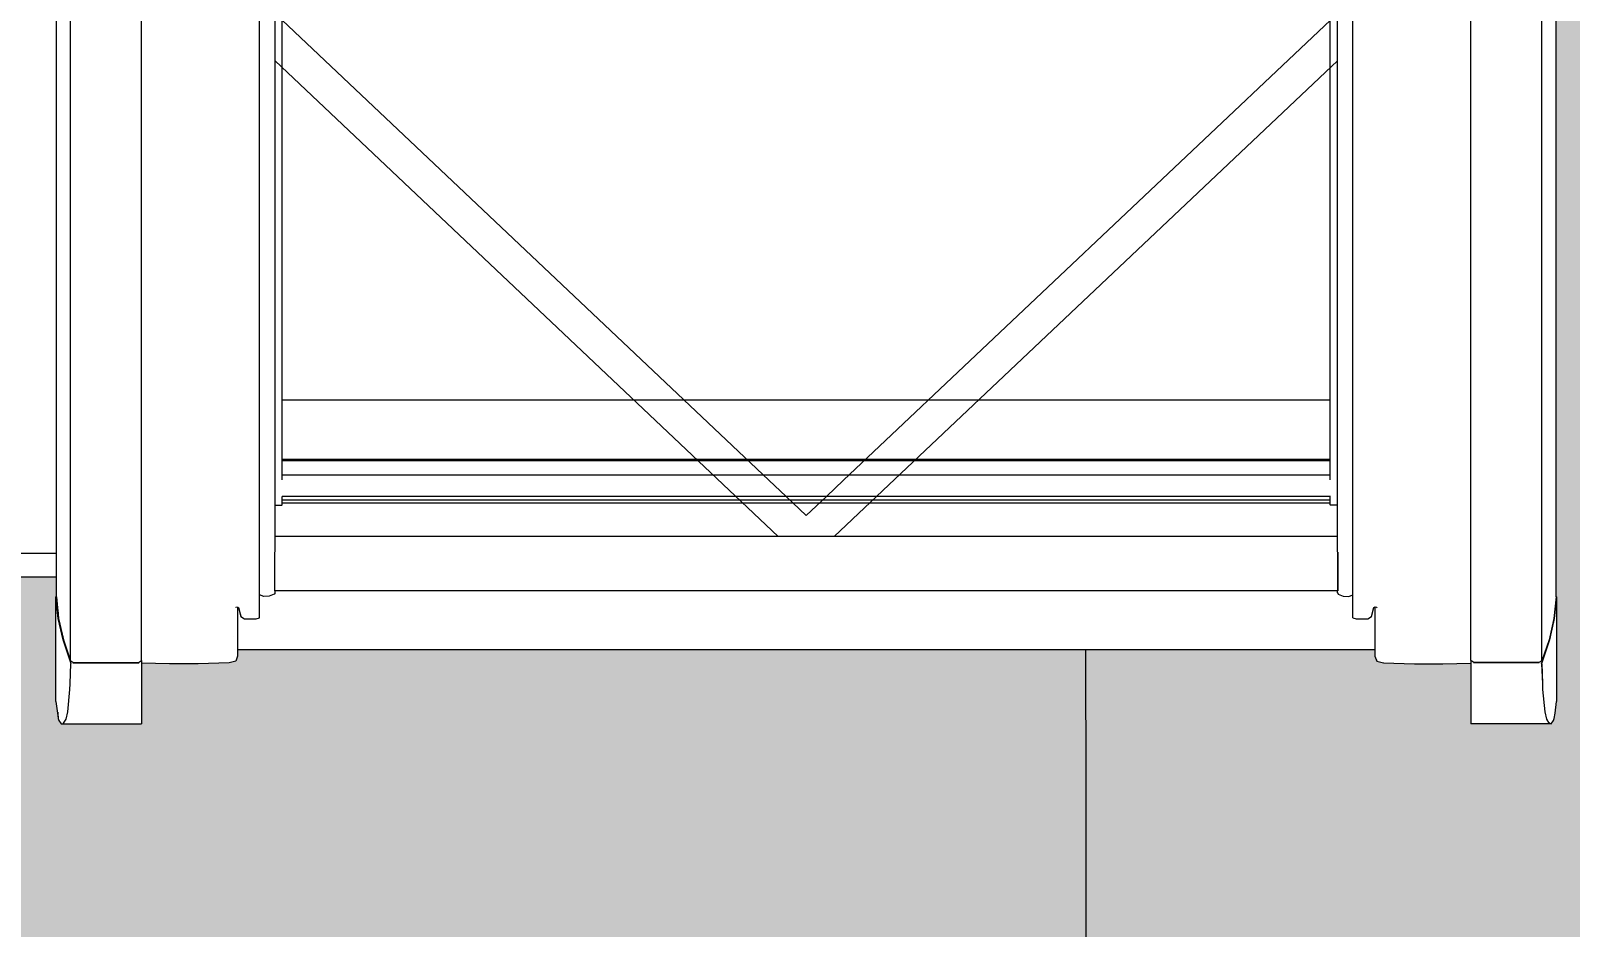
# Model space of a CAD drawing. Header units: metres. Extents: x -208 to 1512, y -277 to 123.
# Drawn here: x 1.927 to 2.8, y -13.001 to -12.493 of the extents above; entities that cross this region are included whole.
import ezdxf

# ---------------------------------------------------------------- set-up
doc = ezdxf.new("R2010")
doc.units = ezdxf.units.M
doc.header["$MEASUREMENT"] = 0
doc.linetypes.add('Wipeout_Contour', pattern=[1, 0, -1])
for name, color, linetype in [('325 Dachfenster', 7, 'Continuous'), ('330 Dachaufbau', 7, 'Continuous'), ('940 Einreichplan Bemaßung.x', 7, 'Continuous')]:
    doc.layers.add(name, color=color, linetype=linetype)
doc.styles.add('ERSTELLTER_STIL_4', font='')
doc.styles.get('ERSTELLTER_STIL_4').set_extended_font_data('Eurostile')
doc.dimstyles.new('ERSTELLTER_STIL__3', dxfattribs={"dimtxt": 0.4, "dimasz": 0.304, "dimexe": 0.18, "dimexo": 0.0625, "dimgap": 0, "dimtad": 1, "dimzin": 0, "dimdsep": 46, "dimtxsty": 'ERSTELLTER_STIL_4', "dimblk": 'ARROWHEAD_6', "dimblk1": 'ARROWHEAD_6', "dimblk2": 'ARROWHEAD_6', "dimcen": 0.09, "dimse1": 1, "dimse2": 1, "dimclrd": 256, "dimclre": 256, "dimclrt": 256, "dimazin": 0, "dimtfac": 1, "dimtdec": 4, "dimtmove": 0, "dimatfit": 3, "dimfxl": 1, "dimtolj": 1, "dimtzin": 0, "dimarcsym": 0})

# ---------------------------------------------------------------- blocks, each defined once
blk = doc.blocks.new('*D541')
at = {"layer": '940 Einreichplan Bemaßung.x', "color": 1, "linetype": 'Continuous', "lineweight": 13, "true_color": 0xfb0106}
for p, q in [((2.51628, 0.24174), (2.51645, 0.00174)), ((2.67656, -0.15815), (2.35634, 0.16163)), ((2.21645, 0.00153), (2.81645, 0.00195)), ((2.51645, 0.00174), (2.53995, -34.02522)), ((2.37984, -33.86533), (2.70006, -34.18511)), ((2.23995, -34.02543), (2.83995, -34.02502)), ((2.53995, -34.02522), (2.54012, -34.26522))]:
    blk.add_line(p, q, dxfattribs=at)
at = {"layer": '940 Einreichplan Bemaßung.x', "color": 1, "lineweight": 13, "true_color": 0xfb0106, "insert": (2.54676, -16.09357), "char_height": 0.4, "attachment_point": 7, "rotation": 270.03958, "style": 'ERSTELLTER_STIL_4'}
blk.add_mtext('\\A1;{\\pql;\\fEurostile|b0|i0|c0|p0;\\W1.000000;34,02\\fEurostile|b0|i0|c0|p0;\\W1.000000;\\A1{\\H.66x;\\S5^  ;}}', dxfattribs=at)
blk = doc.blocks.new('ARROWHEAD_6')
at = {"color": 0, "linetype": 'Continuous', "lineweight": 0}
for p, q in [((-0.5, -0.5), (0.5, 0.5)), ((0, 0), (-1, 0))]:
    blk.add_line(p, q, dxfattribs=at)
blk = doc.blocks.new('Dachfläche_27_4', base_point=(6.26, -10.4))
at = {"layer": '330 Dachaufbau', "linetype": 'Continuous', "lineweight": 0, "true_color": 0x000000}
h = blk.add_hatch(color=18, dxfattribs=at)
h.paths.add_polyline_path([(6.26, -13.58499), (3.315, -13.58499), (3.315, -11.155), (6.26, -11.155), (6.26, -10.4), (0.03813, -10.4), (0.05526, -15.07), (1.01714, -15.07), (1.01714, -14.22801), (2.76714, -14.22801), (2.76714, -15.07), (3.44551, -15.07), (3.44551, -14.22801), (5.19551, -14.22801), (5.19551, -15.07), (6.26, -15.07)])
h.paths.add_polyline_path([(1.06307, -12.8025), (1.06307, -11.20127), (2.76307, -11.20127), (2.76307, -12.8025)], flags=0)
at = {"color": 254, "linetype": 'Wipeout_Contour', "lineweight": 0, "ltscale": 51.673676}
blk.add_wipeout([(2.76307, -12.72472), (1.06307, -12.72472), (1.06307, -12.7424), (2.76307, -12.7424)], dxfattribs=at).dxf.layer = '330 Dachaufbau'
at = {"color": 254, "linetype": 'Wipeout_Contour', "lineweight": 0, "ltscale": 51.896748}
blk.add_wipeout([(2.76307, -12.77776), (1.06307, -12.77776), (1.06307, -12.8025), (2.76307, -12.8025)], dxfattribs=at).dxf.layer = '330 Dachaufbau'
at = {"layer": '330 Dachaufbau', "color": 7, "linetype": 'Continuous', "lineweight": 18, "flags": 128}
for points in [[(2.76307, -12.72472), (1.06307, -12.72472)], [(1.06307, -12.8025), (2.76307, -12.8025)]]:
    blk.add_lwpolyline(points, dxfattribs=at)
at = {"color": 254, "linetype": 'Wipeout_Contour', "lineweight": 0, "ltscale": 51.778404}
blk.add_wipeout([(2.76307, -12.7424), (1.06307, -12.7424), (1.06307, -12.77776), (2.76307, -12.77776)], dxfattribs=at).dxf.layer = '330 Dachaufbau'
at = {"layer": '330 Dachaufbau', "color": 7, "linetype": 'Continuous', "lineweight": 18, "flags": 128}
blk.add_lwpolyline([(2.76307, -12.8025), (2.76307, -11.20127)], dxfattribs=at)
blk = doc.blocks.new('VELUX SlopeRoofBundle[23]_4')
at = {"color": 254, "linetype": 'Wipeout_Contour', "lineweight": 0, "ltscale": 122.969698}
blk.add_wipeout([(1.91235, -12.24358), (1.91235, -12.77844), (1.92685, -12.77844), (1.92685, -12.16135), (1.91448, -12.16135), (1.91445, -12.20866), (1.91445, -12.22463), (1.91315, -12.23853), (1.91255, -12.24168), (1.91255, -12.2417)], dxfattribs=at).dxf.layer = '325 Dachfenster'
at = {"color": 254, "linetype": 'Wipeout_Contour', "lineweight": 0, "ltscale": 51.320159}
blk.add_wipeout([(2.04115, -12.82501), (2.04315, -12.81985), (2.04315, -12.48613), (2.04115, -12.49129)], dxfattribs=at).dxf.layer = '325 Dachfenster'
at = {"color": 254, "linetype": 'Wipeout_Contour', "lineweight": 0, "ltscale": 51.795827}
blk.add_wipeout([(2.68765, -12.49136), (2.68765, -12.82504), (2.68895, -12.81988), (2.68895, -12.4862)], dxfattribs=at).dxf.layer = '325 Dachfenster'
at = {"color": 254, "linetype": 'Wipeout_Contour', "lineweight": 0, "ltscale": 51.308011}
blk.add_wipeout([(1.98965, -12.4924), (1.98965, -12.82612), (2.00555, -12.82663), (2.00555, -12.49291)], dxfattribs=at).dxf.layer = '325 Dachfenster'
at = {"color": 254, "linetype": 'Wipeout_Contour', "lineweight": 0, "ltscale": 51.343407}
blk.add_wipeout([(2.05475, -12.82632), (2.05665, -12.82582), (2.05665, -12.49214), (2.05475, -12.49263)], dxfattribs=at).dxf.layer = '325 Dachfenster'
at = {"color": 254, "linetype": 'Wipeout_Contour', "lineweight": 0, "ltscale": 51.801688}
blk.add_wipeout([(2.67705, -12.82582), (2.67895, -12.82632), (2.67895, -12.49263), (2.67705, -12.49214)], dxfattribs=at).dxf.layer = '325 Dachfenster'
at = {"color": 254, "linetype": 'Wipeout_Contour', "lineweight": 0, "ltscale": 52.048306}
blk.add_wipeout([(2.06545, -12.77972), (2.66825, -12.77972), (2.66825, -12.77965), (2.06545, -12.77965)], dxfattribs=at).dxf.layer = '325 Dachfenster'
at = {"color": 254, "linetype": 'Wipeout_Contour', "lineweight": 0, "ltscale": 65.519423}
blk.add_wipeout([(1.94115, -12.81389), (1.94115, -12.8733), (1.94192, -12.87979), (1.94245, -12.88296), (1.94245, -12.82613)], dxfattribs=at).dxf.layer = '325 Dachfenster'
at = {"color": 254, "linetype": 'Wipeout_Contour', "lineweight": 0, "ltscale": 39.591831}
blk.add_wipeout([(2.04415, -12.84756), (2.04315, -12.85023), (2.04315, -12.85032)], dxfattribs=at).dxf.layer = '325 Dachfenster'
at = {"color": 254, "linetype": 'Wipeout_Contour', "lineweight": 0, "ltscale": 65.522356}
blk.add_wipeout([(2.74405, -12.88558), (2.74405, -12.88593), (2.78955, -12.88593), (2.78855, -12.88563), (2.78826, -12.88558)], dxfattribs=at).dxf.layer = '325 Dachfenster'
at = {"color": 254, "linetype": 'Wipeout_Contour', "lineweight": 0, "ltscale": 51.798817}
blk.add_wipeout([(2.69055, -12.81985), (2.69255, -12.82501), (2.69255, -12.49129), (2.69055, -12.48613)], dxfattribs=at).dxf.layer = '325 Dachfenster'
at = {"color": 254, "linetype": 'Wipeout_Contour', "lineweight": 0, "ltscale": 51.331392}
blk.add_wipeout([(2.03935, -12.82607), (2.04115, -12.82501), (2.04115, -12.49129), (2.03935, -12.49235)], dxfattribs=at).dxf.layer = '325 Dachfenster'
at = {"color": 254, "linetype": 'Wipeout_Contour', "lineweight": 0, "ltscale": 51.806239}
blk.add_wipeout([(2.67895, -12.49263), (2.67895, -12.82632), (2.68555, -12.82632), (2.68555, -12.49263)], dxfattribs=at).dxf.layer = '325 Dachfenster'
at = {"color": 254, "linetype": 'Wipeout_Contour', "lineweight": 0, "ltscale": 65.07455}
blk.add_wipeout([(1.92685, -12.77844), (1.92685, -12.78939), (1.94135, -12.78939), (1.94135, -12.78886), (1.94135, -12.77844)], dxfattribs=at).dxf.layer = '325 Dachfenster'
at = {"color": 254, "linetype": 'Wipeout_Contour', "lineweight": 0, "ltscale": 52.059213}
blk.add_wipeout([(2.06545, -12.77972), (2.06545, -12.78516), (2.66825, -12.78516), (2.66825, -12.77972)], dxfattribs=at).dxf.layer = '325 Dachfenster'
at = {"color": 254, "linetype": 'Wipeout_Contour', "lineweight": 0, "ltscale": 79.262497}
blk.add_wipeout([(1.94515, -12.8383), (1.94245, -12.82613), (1.94245, -12.88296), (1.94285, -12.88408), (1.94416, -12.88593), (1.94515, -12.88563)], dxfattribs=at).dxf.layer = '325 Dachfenster'
at = {"color": 254, "linetype": 'Wipeout_Contour', "lineweight": 0, "ltscale": 52.756195}
blk.add_wipeout([(2.74405, -12.88323), (2.74405, -12.88558), (2.78826, -12.88558), (2.78685, -12.88323)], dxfattribs=at).dxf.layer = '325 Dachfenster'
at = {"color": 254, "linetype": 'Wipeout_Contour', "lineweight": 0, "ltscale": 122.208996}
blk.add_wipeout([(1.92685, -12.77844), (1.94135, -12.77844), (1.94135, -12.24358), (1.94115, -12.2417), (1.94115, -12.24168), (1.94055, -12.23853), (1.93925, -12.22463), (1.93925, -12.20866), (1.93923, -12.16135), (1.92685, -12.16135)], dxfattribs=at).dxf.layer = '325 Dachfenster'
at = {"color": 254, "linetype": 'Wipeout_Contour', "lineweight": 0, "ltscale": 51.328653}
blk.add_wipeout([(2.02175, -12.82663), (2.03935, -12.82607), (2.03935, -12.49235), (2.02175, -12.49291)], dxfattribs=at).dxf.layer = '325 Dachfenster'
at = {"color": 254, "linetype": 'Wipeout_Contour', "lineweight": 0, "ltscale": 51.807221}
blk.add_wipeout([(2.68555, -12.82632), (2.68765, -12.82504), (2.68765, -12.49136), (2.68555, -12.49263)], dxfattribs=at).dxf.layer = '325 Dachfenster'
at = {"color": 254, "linetype": 'Wipeout_Contour', "lineweight": 0, "ltscale": 105.326598}
blk.add_wipeout([(1.94515, -12.8383), (1.94515, -12.88563), (1.94545, -12.88558), (1.94686, -12.88323), (1.94782, -12.87902), (1.94903, -12.8665), (1.94915, -12.8633), (1.94915, -12.85025)], dxfattribs=at).dxf.layer = '325 Dachfenster'
at = {"color": 254, "linetype": 'Wipeout_Contour', "lineweight": 0, "ltscale": 52.741189}
blk.add_wipeout([(2.74405, -12.87902), (2.74405, -12.88323), (2.78685, -12.88323), (2.78589, -12.87902)], dxfattribs=at).dxf.layer = '325 Dachfenster'
at = {"color": 254, "linetype": 'Wipeout_Contour', "lineweight": 0, "ltscale": 78.385337}
blk.add_wipeout([(2.04395, -12.48591), (2.04315, -12.48613), (2.04315, -12.81985), (2.04325, -12.81982), (2.04325, -12.81978), (2.04395, -12.8196)], dxfattribs=at).dxf.layer = '325 Dachfenster'
at = {"color": 254, "linetype": 'Wipeout_Contour', "lineweight": 0, "ltscale": 51.786328}
blk.add_wipeout([(2.68895, -12.4862), (2.68895, -12.81988), (2.68975, -12.8196), (2.68975, -12.48591)], dxfattribs=at).dxf.layer = '325 Dachfenster'
at = {"color": 254, "linetype": 'Wipeout_Contour', "lineweight": 0, "ltscale": 51.319086}
blk.add_wipeout([(2.00555, -12.49291), (2.00555, -12.82663), (2.02175, -12.82663), (2.02175, -12.49291)], dxfattribs=at).dxf.layer = '325 Dachfenster'
at = {"color": 254, "linetype": 'Wipeout_Contour', "lineweight": 0, "ltscale": 52.70931}
blk.add_wipeout([(2.74405, -12.87902), (2.78589, -12.87902), (2.78468, -12.8665), (2.74405, -12.8665)], dxfattribs=at).dxf.layer = '325 Dachfenster'
at = {"color": 254, "linetype": 'Wipeout_Contour', "lineweight": 0, "ltscale": 64.955508}
blk.add_wipeout([(1.94416, -12.88593), (1.98965, -12.88593), (1.98965, -12.88558), (1.94545, -12.88558), (1.94515, -12.88563)], dxfattribs=at).dxf.layer = '325 Dachfenster'
at = {"color": 254, "linetype": 'Wipeout_Contour', "lineweight": 0, "ltscale": 51.311236}
blk.add_wipeout([(2.04395, -12.48591), (2.04395, -12.8196), (2.04475, -12.81988), (2.04475, -12.4862)], dxfattribs=at).dxf.layer = '325 Dachfenster'
at = {"color": 254, "linetype": 'Wipeout_Contour', "lineweight": 0, "ltscale": 78.82566}
blk.add_wipeout([(2.68975, -12.8196), (2.69045, -12.81978), (2.69045, -12.81982), (2.69055, -12.81985), (2.69055, -12.48613), (2.68975, -12.48591)], dxfattribs=at).dxf.layer = '325 Dachfenster'
at = {"color": 254, "linetype": 'Wipeout_Contour', "lineweight": 0, "ltscale": 52.013226}
blk.add_wipeout([(1.98965, -12.82612), (1.98965, -12.85143), (2.00555, -12.85195), (2.00555, -12.82663)], dxfattribs=at).dxf.layer = '325 Dachfenster'
at = {"color": 254, "linetype": 'Wipeout_Contour', "lineweight": 0, "ltscale": 52.168092}
blk.add_wipeout([(1.94545, -12.88558), (1.98965, -12.88558), (1.98965, -12.88323), (1.94686, -12.88323)], dxfattribs=at).dxf.layer = '325 Dachfenster'
at = {"color": 254, "linetype": 'Wipeout_Contour', "lineweight": 0, "ltscale": 51.322811}
blk.add_wipeout([(2.04475, -12.4862), (2.04475, -12.81988), (2.04605, -12.82504), (2.04605, -12.49136)], dxfattribs=at).dxf.layer = '325 Dachfenster'
at = {"color": 254, "linetype": 'Wipeout_Contour', "lineweight": 0, "ltscale": 51.82393}
blk.add_wipeout([(2.69435, -12.82607), (2.71195, -12.82663), (2.71195, -12.49291), (2.69435, -12.49235)], dxfattribs=at).dxf.layer = '325 Dachfenster'
at = {"color": 254, "linetype": 'Wipeout_Contour', "lineweight": 0, "ltscale": 184.216658}
blk.add_wipeout([(1.94115, -12.81389), (1.94245, -12.82613), (1.94515, -12.8383), (1.94915, -12.85025), (1.94958, -12.85136), (1.98965, -12.85136), (1.98965, -12.84996), (1.98795, -12.85121), (1.95115, -12.85121), (1.94935, -12.85025), (1.94535, -12.8383), (1.94265, -12.82613), (1.94135, -12.81389), (1.94135, -12.81374)], dxfattribs=at).dxf.layer = '325 Dachfenster'
at = {"color": 254, "linetype": 'Wipeout_Contour', "lineweight": 0, "ltscale": 52.023958}
blk.add_wipeout([(2.00555, -12.85195), (2.02175, -12.85195), (2.02175, -12.82663), (2.00555, -12.82663)], dxfattribs=at).dxf.layer = '325 Dachfenster'
at = {"color": 254, "linetype": 'Wipeout_Contour', "lineweight": 0, "ltscale": 52.123397}
blk.add_wipeout([(1.94903, -12.8665), (1.94782, -12.87902), (1.98965, -12.87902), (1.98965, -12.8665)], dxfattribs=at).dxf.layer = '325 Dachfenster'
at = {"color": 254, "linetype": 'Wipeout_Contour', "lineweight": 0, "ltscale": 62.714071}
blk.add_wipeout([(1.94265, -12.25484), (1.94265, -12.82613), (1.94535, -12.8383), (1.94535, -12.26671), (1.94515, -12.26611)], dxfattribs=at).dxf.layer = '325 Dachfenster'
at = {"color": 254, "linetype": 'Wipeout_Contour', "lineweight": 0, "ltscale": 51.336482}
blk.add_wipeout([(2.04605, -12.82504), (2.04815, -12.82632), (2.04815, -12.49263), (2.04605, -12.49136)], dxfattribs=at).dxf.layer = '325 Dachfenster'
at = {"color": 254, "linetype": 'Wipeout_Contour', "lineweight": 0, "ltscale": 51.81241}
blk.add_wipeout([(2.69255, -12.49129), (2.69255, -12.82501), (2.69435, -12.82607), (2.69435, -12.49235)], dxfattribs=at).dxf.layer = '325 Dachfenster'
at = {"color": 254, "linetype": 'Wipeout_Contour', "lineweight": 0, "ltscale": 51.839171}
blk.add_wipeout([(2.71195, -12.49291), (2.71195, -12.82663), (2.72815, -12.82663), (2.72815, -12.49291)], dxfattribs=at).dxf.layer = '325 Dachfenster'
at = {"color": 254, "linetype": 'Wipeout_Contour', "lineweight": 0, "ltscale": 52.033066}
blk.add_wipeout([(2.03935, -12.82607), (2.02175, -12.82663), (2.02175, -12.85195), (2.03935, -12.85138)], dxfattribs=at).dxf.layer = '325 Dachfenster'
at = {"color": 254, "linetype": 'Wipeout_Contour', "lineweight": 0, "ltscale": 65.444044}
blk.add_wipeout([(1.94903, -12.8665), (1.98965, -12.8665), (1.98965, -12.85178), (1.94966, -12.85178), (1.94915, -12.8633)], dxfattribs=at).dxf.layer = '325 Dachfenster'
at = {"color": 254, "linetype": 'Wipeout_Contour', "lineweight": 0, "ltscale": 52.157301}
blk.add_wipeout([(1.94782, -12.87902), (1.94686, -12.88323), (1.98965, -12.88323), (1.98965, -12.87902)], dxfattribs=at).dxf.layer = '325 Dachfenster'
at = {"layer": '325 Dachfenster', "linetype": 'Continuous', "lineweight": 0, "flags": 128}
blk.add_lwpolyline([(1.94416, -12.88593), (1.98965, -12.88593)], dxfattribs=at)
at = {"color": 254, "linetype": 'Wipeout_Contour', "lineweight": 0, "ltscale": 51.341805}
blk.add_wipeout([(2.04815, -12.82632), (2.05475, -12.82632), (2.05475, -12.49263), (2.04815, -12.49263)], dxfattribs=at).dxf.layer = '325 Dachfenster'
at = {"color": 254, "linetype": 'Wipeout_Contour', "lineweight": 0, "ltscale": 51.851676}
blk.add_wipeout([(2.72815, -12.49291), (2.72815, -12.82663), (2.74405, -12.82612), (2.74405, -12.4924)], dxfattribs=at).dxf.layer = '325 Dachfenster'
at = {"color": 254, "linetype": 'Wipeout_Contour', "lineweight": 0, "ltscale": 39.573505}
blk.add_wipeout([(2.04315, -12.85032), (2.03935, -12.82607), (2.03935, -12.85138)], dxfattribs=at).dxf.layer = '325 Dachfenster'
at = {"color": 254, "linetype": 'Wipeout_Contour', "lineweight": 0, "ltscale": 39.736471}
blk.add_wipeout([(2.69435, -12.82607), (2.69055, -12.85032), (2.69435, -12.85138)], dxfattribs=at).dxf.layer = '325 Dachfenster'
at = {"color": 254, "linetype": 'Wipeout_Contour', "lineweight": 0, "ltscale": 51.270647}
blk.add_wipeout([(1.94915, -12.85025), (1.94915, -12.8633), (1.94966, -12.85178), (1.94958, -12.85136)], dxfattribs=at).dxf.layer = '325 Dachfenster'
at = {"color": 254, "linetype": 'Wipeout_Contour', "lineweight": 0, "ltscale": 52.041846}
blk.add_wipeout([(2.04115, -12.82501), (2.04315, -12.85023), (2.04415, -12.84756), (2.04315, -12.81992)], dxfattribs=at).dxf.layer = '325 Dachfenster'
at = {"color": 254, "linetype": 'Wipeout_Contour', "lineweight": 0, "ltscale": 52.521015}
blk.add_wipeout([(2.69435, -12.85138), (2.71195, -12.85195), (2.71195, -12.82663), (2.69435, -12.82607)], dxfattribs=at).dxf.layer = '325 Dachfenster'
at = {"color": 254, "linetype": 'Wipeout_Contour', "lineweight": 0, "ltscale": 52.045152}
blk.add_wipeout([(1.94958, -12.85136), (1.94966, -12.85178), (1.98965, -12.85178), (1.98965, -12.85136)], dxfattribs=at).dxf.layer = '325 Dachfenster'
at = {"color": 254, "linetype": 'Wipeout_Contour', "lineweight": 0, "ltscale": 62.773231}
blk.add_wipeout([(1.94535, -12.26671), (1.94535, -12.8383), (1.94935, -12.85025), (1.94935, -12.27859), (1.94915, -12.27806)], dxfattribs=at).dxf.layer = '325 Dachfenster'
at = {"color": 254, "linetype": 'Wipeout_Contour', "lineweight": 0, "ltscale": 89.256223}
blk.add_wipeout([(2.68955, -12.81967), (2.68955, -12.84756), (2.69055, -12.81992), (2.69053, -12.81984), (2.69045, -12.81982), (2.69045, -12.81978), (2.68975, -12.8196)], dxfattribs=at).dxf.layer = '325 Dachfenster'
at = {"color": 254, "linetype": 'Wipeout_Contour', "lineweight": 0, "ltscale": 38.562474}
blk.add_wipeout([(2.03935, -12.82607), (2.04315, -12.85032), (2.04115, -12.82501)], dxfattribs=at).dxf.layer = '325 Dachfenster'
at = {"color": 254, "linetype": 'Wipeout_Contour', "lineweight": 0, "ltscale": 52.535801}
blk.add_wipeout([(2.71195, -12.82663), (2.71195, -12.85195), (2.72815, -12.85195), (2.72815, -12.82663)], dxfattribs=at).dxf.layer = '325 Dachfenster'
at = {"color": 254, "linetype": 'Wipeout_Contour', "lineweight": 0, "ltscale": 62.661254}
blk.add_wipeout([(1.94245, -12.25394), (1.94135, -12.24358), (1.94135, -12.81389), (1.94265, -12.82613), (1.94265, -12.25484)], dxfattribs=at).dxf.layer = '325 Dachfenster'
at = {"color": 254, "linetype": 'Wipeout_Contour', "lineweight": 0, "ltscale": 74.90838}
blk.add_wipeout([(1.94935, -12.85025), (1.95115, -12.85121), (1.95115, -12.27933), (1.94969, -12.27933), (1.9496, -12.27924), (1.94935, -12.27859)], dxfattribs=at).dxf.layer = '325 Dachfenster'
at = {"color": 254, "linetype": 'Wipeout_Contour', "lineweight": 0, "ltscale": 88.604473}
blk.add_wipeout([(2.04315, -12.81992), (2.04415, -12.84756), (2.04415, -12.81967), (2.04395, -12.8196), (2.04325, -12.81978), (2.04325, -12.81982), (2.04318, -12.81984)], dxfattribs=at).dxf.layer = '325 Dachfenster'
at = {"color": 254, "linetype": 'Wipeout_Contour', "lineweight": 0, "ltscale": 52.61856}
blk.add_wipeout([(2.69055, -12.81992), (2.68955, -12.84756), (2.69055, -12.85032), (2.69255, -12.82501)], dxfattribs=at).dxf.layer = '325 Dachfenster'
at = {"color": 254, "linetype": 'Wipeout_Contour', "lineweight": 0, "ltscale": 52.547748}
blk.add_wipeout([(2.72815, -12.85195), (2.74405, -12.85143), (2.74405, -12.82612), (2.72815, -12.82663)], dxfattribs=at).dxf.layer = '325 Dachfenster'
at = {"layer": '325 Dachfenster', "linetype": 'Continuous', "lineweight": 0, "flags": 128}
for points in [[(1.94135, -12.81389), (1.94135, -12.24358)], [(1.94135, -12.78939), (1.92685, -12.78939), (1.91235, -12.78939)], [(1.94115, -12.81389), (1.94135, -12.81374)], [(1.94115, -12.8733), (1.94115, -12.81389)]]:
    blk.add_lwpolyline(points, dxfattribs=at)
at = {"color": 254, "linetype": 'Wipeout_Contour', "lineweight": 0, "ltscale": 50.921848}
blk.add_wipeout([(1.98795, -12.27933), (1.95115, -12.27933), (1.95115, -12.85121), (1.98795, -12.85121)], dxfattribs=at).dxf.layer = '325 Dachfenster'
at = {"color": 254, "linetype": 'Wipeout_Contour', "lineweight": 0, "ltscale": 185.145084}
blk.add_wipeout([(2.74575, -12.85121), (2.74405, -12.84996), (2.74405, -12.85136), (2.78413, -12.85136), (2.78455, -12.85025), (2.78855, -12.8383), (2.79125, -12.82613), (2.79255, -12.81389), (2.79235, -12.81374), (2.79235, -12.81389), (2.79105, -12.82613), (2.78835, -12.8383), (2.78435, -12.85025), (2.78255, -12.85121)], dxfattribs=at).dxf.layer = '325 Dachfenster'
at = {"color": 254, "linetype": 'Wipeout_Contour', "lineweight": 0, "ltscale": 50.833687}
blk.add_wipeout([(2.04115, -12.82501), (2.04315, -12.81992), (2.04318, -12.81984), (2.04315, -12.81985)], dxfattribs=at).dxf.layer = '325 Dachfenster'
at = {"color": 254, "linetype": 'Wipeout_Contour', "lineweight": 0, "ltscale": 38.897985}
blk.add_wipeout([(2.69255, -12.82501), (2.69055, -12.85032), (2.69435, -12.82607)], dxfattribs=at).dxf.layer = '325 Dachfenster'
at = {"layer": '325 Dachfenster', "linetype": 'Continuous', "lineweight": 0, "flags": 128}
for points in [[(1.94935, -12.85025), (1.94935, -12.27859)], [(1.94958, -12.85136), (1.94915, -12.85025), (1.94515, -12.8383), (1.94245, -12.82613), (1.94115, -12.81389)], [(1.94135, -12.81389), (1.94265, -12.82613), (1.94535, -12.8383), (1.94935, -12.85025)], [(1.94115, -12.8733), (1.94192, -12.87979), (1.94245, -12.88296), (1.94285, -12.88408), (1.94416, -12.88593), (1.94515, -12.88563), (1.94545, -12.88558), (1.94686, -12.88323), (1.94782, -12.87902), (1.94903, -12.8665), (1.94915, -12.8633), (1.94966, -12.85178)], [(1.94935, -12.85025), (1.95115, -12.85121)], [(1.94958, -12.85136), (1.94966, -12.85178)]]:
    blk.add_lwpolyline(points, dxfattribs=at)
at = {"color": 254, "linetype": 'Wipeout_Contour', "lineweight": 0, "ltscale": 50.929988}
blk.add_wipeout([(1.98795, -12.27933), (1.98795, -12.85121), (1.98965, -12.84996), (1.98965, -12.27933)], dxfattribs=at).dxf.layer = '325 Dachfenster'
at = {"color": 254, "linetype": 'Wipeout_Contour', "lineweight": 0, "ltscale": 52.279903}
blk.add_wipeout([(2.68955, -12.83197), (2.04415, -12.83197), (2.04415, -12.84392), (2.68955, -12.84392)], dxfattribs=at).dxf.layer = '325 Dachfenster'
at = {"color": 254, "linetype": 'Wipeout_Contour', "lineweight": 0, "ltscale": 65.996758}
blk.add_wipeout([(2.78405, -12.85178), (2.74405, -12.85178), (2.74405, -12.8665), (2.78468, -12.8665), (2.78455, -12.8633)], dxfattribs=at).dxf.layer = '325 Dachfenster'
at = {"layer": '325 Dachfenster', "linetype": 'Continuous', "lineweight": 0, "flags": 128}
for points in [[(1.98965, -12.84996), (1.98965, -12.27933)], [(1.95115, -12.85121), (1.98795, -12.85121)], [(1.98795, -12.85121), (1.98965, -12.84996)], [(1.98965, -12.84996), (1.98965, -12.85136)], [(2.04315, -12.85032), (2.03935, -12.85138), (2.02175, -12.85195), (2.00555, -12.85195), (1.98965, -12.85143)], [(1.98965, -12.85136), (1.98965, -12.85178)], [(1.98965, -12.85178), (1.98965, -12.8665), (1.98965, -12.87902), (1.98965, -12.88323), (1.98965, -12.88558), (1.98965, -12.88593)]]:
    blk.add_lwpolyline(points, dxfattribs=at)
at = {"color": 254, "linetype": 'Wipeout_Contour', "lineweight": 0, "ltscale": 208.037686}
blk.add_wipeout([(2.04415, -12.81967), (2.04415, -12.83197), (2.68955, -12.83197), (2.68955, -12.81967), (2.68895, -12.81988), (2.68765, -12.82504), (2.68555, -12.82632), (2.67895, -12.82632), (2.67705, -12.82582), (2.67705, -12.81741), (2.05665, -12.81741), (2.05665, -12.82582), (2.05475, -12.82632), (2.04815, -12.82632), (2.04605, -12.82504), (2.04475, -12.81988)], dxfattribs=at).dxf.layer = '325 Dachfenster'
at = {"color": 254, "linetype": 'Wipeout_Contour', "lineweight": 0, "ltscale": 52.303351}
blk.add_wipeout([(2.04415, -12.84399), (2.68955, -12.84399), (2.68955, -12.84392), (2.04415, -12.84392)], dxfattribs=at).dxf.layer = '325 Dachfenster'
at = {"color": 254, "linetype": 'Wipeout_Contour', "lineweight": 0, "ltscale": 52.620927}
blk.add_wipeout([(2.74405, -12.85136), (2.74405, -12.85178), (2.78405, -12.85178), (2.78413, -12.85136)], dxfattribs=at).dxf.layer = '325 Dachfenster'
at = {"layer": '325 Dachfenster', "linetype": 'Continuous', "lineweight": 0, "flags": 128}
for points in [[(2.04318, -12.81984), (2.04315, -12.81992)], [(2.04325, -12.81978), (2.04395, -12.8196)], [(2.04325, -12.81982), (2.04325, -12.81978)], [(2.04395, -12.8196), (2.04475, -12.81988)], [(2.04415, -12.81967), (2.04415, -12.84756)], [(2.04475, -12.81988), (2.04605, -12.82504)], [(2.04605, -12.82504), (2.04815, -12.82632)], [(2.04815, -12.82632), (2.05475, -12.82632), (2.05665, -12.82582)], [(2.67705, -12.82582), (2.67895, -12.82632), (2.68555, -12.82632)], [(2.04415, -12.84756), (2.04315, -12.85032)], [(2.68955, -12.84399), (2.04415, -12.84399)], [(2.68955, -12.84756), (2.69055, -12.85032)]]:
    blk.add_lwpolyline(points, dxfattribs=at)
at = {"color": 254, "linetype": 'Wipeout_Contour', "lineweight": 0, "ltscale": 51.491828}
blk.add_wipeout([(2.74575, -12.27933), (2.74405, -12.27933), (2.74405, -12.84996), (2.74575, -12.85121)], dxfattribs=at).dxf.layer = '325 Dachfenster'
at = {"color": 254, "linetype": 'Wipeout_Contour', "lineweight": 0, "ltscale": 180.913946}
blk.add_wipeout([(2.05665, -12.81741), (2.67705, -12.81741), (2.67705, -12.81284), (2.67465, -12.81366), (2.67155, -12.81359), (2.66875, -12.81246), (2.66825, -12.81161), (2.66825, -12.81048), (2.06545, -12.81048), (2.06545, -12.81161), (2.06495, -12.81246), (2.06215, -12.81359), (2.05905, -12.81366), (2.05665, -12.81284)], dxfattribs=at).dxf.layer = '325 Dachfenster'
at = {"color": 254, "linetype": 'Wipeout_Contour', "lineweight": 0, "ltscale": 51.692234}
blk.add_wipeout([(2.69055, -12.81985), (2.69053, -12.81984), (2.69055, -12.81992), (2.69255, -12.82501)], dxfattribs=at).dxf.layer = '325 Dachfenster'
at = {"color": 254, "linetype": 'Wipeout_Contour', "lineweight": 0, "ltscale": 106.581869}
blk.add_wipeout([(2.78855, -12.8383), (2.78455, -12.85025), (2.78455, -12.8633), (2.78468, -12.8665), (2.78589, -12.87902), (2.78685, -12.88323), (2.78826, -12.88558), (2.78855, -12.88563)], dxfattribs=at).dxf.layer = '325 Dachfenster'
at = {"layer": '325 Dachfenster', "linetype": 'Continuous', "lineweight": 0, "flags": 128}
for points in [[(2.68765, -12.82504), (2.68895, -12.81988)], [(2.68895, -12.81988), (2.68975, -12.8196)], [(2.68955, -12.81967), (2.68955, -12.84756)], [(2.68975, -12.8196), (2.69045, -12.81978)], [(2.69045, -12.81978), (2.69045, -12.81982)], [(2.69053, -12.81984), (2.69055, -12.81992)], [(2.68555, -12.82632), (2.68765, -12.82504)]]:
    blk.add_lwpolyline(points, dxfattribs=at)
at = {"color": 254, "linetype": 'Wipeout_Contour', "lineweight": 0, "ltscale": 52.16887}
blk.add_wipeout([(2.06535, -12.81026), (2.06535, -12.81048), (2.66835, -12.81048), (2.66835, -12.81026)], dxfattribs=at).dxf.layer = '325 Dachfenster'
at = {"color": 254, "linetype": 'Wipeout_Contour', "lineweight": 0, "ltscale": 66.309876}
blk.add_wipeout([(2.79255, -12.81389), (2.79125, -12.82613), (2.79125, -12.88296), (2.79179, -12.87979), (2.79255, -12.8733)], dxfattribs=at).dxf.layer = '325 Dachfenster'
at = {"color": 254, "linetype": 'Wipeout_Contour', "lineweight": 0, "ltscale": 51.832278}
blk.add_wipeout([(2.78413, -12.85136), (2.78405, -12.85178), (2.78455, -12.8633), (2.78455, -12.85025)], dxfattribs=at).dxf.layer = '325 Dachfenster'
at = {"color": 254, "linetype": 'Wipeout_Contour', "lineweight": 0, "ltscale": 51.512353}
blk.add_wipeout([(2.74575, -12.27933), (2.74575, -12.85121), (2.78255, -12.85121), (2.78255, -12.27933)], dxfattribs=at).dxf.layer = '325 Dachfenster'
at = {"color": 254, "linetype": 'Wipeout_Contour', "lineweight": 0, "ltscale": 52.147764}
blk.add_wipeout([(2.06535, -12.81026), (2.66835, -12.81026), (2.66835, -12.79966), (2.06535, -12.79966)], dxfattribs=at).dxf.layer = '325 Dachfenster'
at = {"color": 254, "linetype": 'Wipeout_Contour', "lineweight": 0, "ltscale": 80.085936}
blk.add_wipeout([(2.78855, -12.8383), (2.78855, -12.88563), (2.78955, -12.88593), (2.79086, -12.88408), (2.79125, -12.88296), (2.79125, -12.82613)], dxfattribs=at).dxf.layer = '325 Dachfenster'
at = {"layer": '325 Dachfenster', "linetype": 'Continuous', "lineweight": 0, "flags": 128}
for points in [[(2.74405, -12.84996), (2.74405, -12.27933)], [(2.69055, -12.85032), (2.69435, -12.85138), (2.71195, -12.85195), (2.72815, -12.85195), (2.74405, -12.85143)], [(2.74575, -12.85121), (2.74405, -12.84996)], [(2.74405, -12.84996), (2.74405, -12.85136)], [(2.74405, -12.85136), (2.74405, -12.85178)], [(2.74405, -12.85178), (2.74405, -12.8665), (2.74405, -12.87902), (2.74405, -12.88323), (2.74405, -12.88558), (2.74405, -12.88593)], [(2.78955, -12.88593), (2.74405, -12.88593)]]:
    blk.add_lwpolyline(points, dxfattribs=at)
at = {"color": 254, "linetype": 'Wipeout_Contour', "lineweight": 0, "ltscale": 63.675623}
blk.add_wipeout([(2.78835, -12.26671), (2.78835, -12.8383), (2.79105, -12.82613), (2.79105, -12.25484), (2.78855, -12.26611)], dxfattribs=at).dxf.layer = '325 Dachfenster'
at = {"color": 254, "linetype": 'Wipeout_Contour', "lineweight": 0, "ltscale": 52.118372}
blk.add_wipeout([(2.06535, -12.79534), (2.06535, -12.79966), (2.66835, -12.79966), (2.66835, -12.79534)], dxfattribs=at).dxf.layer = '325 Dachfenster'
at = {"color": 254, "linetype": 'Wipeout_Contour', "lineweight": 0, "ltscale": 63.736757}
blk.add_wipeout([(2.78435, -12.27859), (2.78435, -12.85025), (2.78835, -12.8383), (2.78835, -12.26671), (2.78455, -12.27806)], dxfattribs=at).dxf.layer = '325 Dachfenster'
at = {"color": 254, "linetype": 'Wipeout_Contour', "lineweight": 0, "ltscale": 52.100049}
blk.add_wipeout([(2.06535, -12.79534), (2.66835, -12.79534), (2.66835, -12.79032), (2.06535, -12.79032)], dxfattribs=at).dxf.layer = '325 Dachfenster'
at = {"color": 254, "linetype": 'Wipeout_Contour', "lineweight": 0, "ltscale": 63.596541}
blk.add_wipeout([(2.79125, -12.25394), (2.79105, -12.25484), (2.79105, -12.82613), (2.79235, -12.81389), (2.79235, -12.24358)], dxfattribs=at).dxf.layer = '325 Dachfenster'
at = {"color": 254, "linetype": 'Wipeout_Contour', "lineweight": 0, "ltscale": 75.590085}
blk.add_wipeout([(2.78255, -12.27933), (2.78255, -12.85121), (2.78435, -12.85025), (2.78435, -12.27859), (2.7841, -12.27924), (2.78402, -12.27933)], dxfattribs=at).dxf.layer = '325 Dachfenster'
at = {"color": 254, "linetype": 'Wipeout_Contour', "lineweight": 0, "ltscale": 52.073867}
blk.add_wipeout([(2.06545, -12.78651), (2.66825, -12.78651), (2.66825, -12.78587), (2.06545, -12.78587)], dxfattribs=at).dxf.layer = '325 Dachfenster'
at = {"layer": '325 Dachfenster', "linetype": 'Continuous', "lineweight": 0, "flags": 128}
for points in [[(2.79235, -12.81389), (2.79235, -12.24358)], [(2.78435, -12.85025), (2.78435, -12.27859)], [(2.79255, -12.81389), (2.79125, -12.82613), (2.78855, -12.8383), (2.78455, -12.85025), (2.78413, -12.85136)], [(2.79235, -12.81389), (2.79105, -12.82613), (2.78835, -12.8383), (2.78435, -12.85025)], [(2.79235, -12.81374), (2.79255, -12.81389)], [(2.79255, -12.81389), (2.79255, -12.8733)], [(2.78255, -12.85121), (2.74575, -12.85121)], [(2.78435, -12.85025), (2.78255, -12.85121)], [(2.78405, -12.85178), (2.78413, -12.85136)], [(2.78405, -12.85178), (2.78455, -12.8633), (2.78468, -12.8665), (2.78589, -12.87902), (2.78685, -12.88323), (2.78826, -12.88558), (2.78855, -12.88563), (2.78955, -12.88593), (2.79086, -12.88408), (2.79125, -12.88296), (2.79179, -12.87979), (2.79255, -12.8733)]]:
    blk.add_lwpolyline(points, dxfattribs=at)
at = {"color": 254, "linetype": 'Wipeout_Contour', "lineweight": 0, "ltscale": 104.042211}
blk.add_wipeout([(2.06535, -12.78948), (2.66835, -12.78948), (2.66835, -12.78862), (2.66825, -12.78835), (2.66825, -12.78757), (2.06545, -12.78757), (2.06545, -12.78835), (2.06535, -12.78862)], dxfattribs=at).dxf.layer = '325 Dachfenster'
at = {"color": 254, "linetype": 'Wipeout_Contour', "lineweight": 0, "ltscale": 52.077215}
blk.add_wipeout([(2.06545, -12.78757), (2.66825, -12.78757), (2.66825, -12.78651), (2.06545, -12.78651)], dxfattribs=at).dxf.layer = '325 Dachfenster'
at = {"color": 254, "linetype": 'Wipeout_Contour', "lineweight": 0, "ltscale": 52.088464}
blk.add_wipeout([(2.06535, -12.78948), (2.06535, -12.79032), (2.66835, -12.79032), (2.66835, -12.78948)], dxfattribs=at).dxf.layer = '325 Dachfenster'
at = {"color": 254, "linetype": 'Wipeout_Contour', "lineweight": 0, "ltscale": 52.071242}
blk.add_wipeout([(2.06545, -12.78587), (2.66825, -12.78587), (2.66825, -12.78516), (2.06545, -12.78516)], dxfattribs=at).dxf.layer = '325 Dachfenster'
at = {"color": 254, "linetype": 'Wipeout_Contour', "lineweight": 0, "ltscale": 50.960329}
blk.add_wipeout([(2.06215, -12.30851), (2.06215, -12.81359), (2.06495, -12.81246), (2.06495, -12.30851)], dxfattribs=at).dxf.layer = '325 Dachfenster'
at = {"color": 254, "linetype": 'Wipeout_Contour', "lineweight": 0, "ltscale": 105.904633}
blk.add_wipeout([(2.66825, -12.30851), (2.66825, -12.78835), (2.66835, -12.78862), (2.66835, -12.81048), (2.66825, -12.81048), (2.66825, -12.81161), (2.66875, -12.81246), (2.66875, -12.30851)], dxfattribs=at).dxf.layer = '325 Dachfenster'
at = {"color": 254, "linetype": 'Wipeout_Contour', "lineweight": 0, "ltscale": 50.957675}
blk.add_wipeout([(2.05665, -12.81284), (2.05905, -12.81366), (2.05905, -12.30851), (2.05665, -12.30851)], dxfattribs=at).dxf.layer = '325 Dachfenster'
at = {"color": 254, "linetype": 'Wipeout_Contour', "lineweight": 0, "ltscale": 51.411038}
blk.add_wipeout([(2.66875, -12.30851), (2.66875, -12.81246), (2.67155, -12.81359), (2.67155, -12.30851)], dxfattribs=at).dxf.layer = '325 Dachfenster'
at = {"color": 254, "linetype": 'Wipeout_Contour', "lineweight": 0, "ltscale": 50.961692}
blk.add_wipeout([(2.05905, -12.30851), (2.05905, -12.81366), (2.06215, -12.81359), (2.06215, -12.30851)], dxfattribs=at).dxf.layer = '325 Dachfenster'
at = {"color": 254, "linetype": 'Wipeout_Contour', "lineweight": 0, "ltscale": 51.41673}
blk.add_wipeout([(2.67155, -12.30851), (2.67155, -12.81359), (2.67465, -12.81366), (2.67465, -12.30851)], dxfattribs=at).dxf.layer = '325 Dachfenster'
at = {"layer": '325 Dachfenster', "linetype": 'Continuous', "lineweight": 0, "flags": 128}
for points in [[(2.05665, -12.82582), (2.05665, -12.49214), (2.05665, -12.30851)], [(2.66835, -12.78862), (2.66835, -12.78948), (2.66835, -12.79032), (2.66835, -12.79534), (2.66835, -12.79966), (2.66835, -12.81026)], [(2.05905, -12.81366), (2.05665, -12.81284)], [(2.66825, -12.81161), (2.66825, -12.81048)], [(2.66825, -12.81161), (2.66875, -12.81246)], [(2.66835, -12.81026), (2.66835, -12.81048)]]:
    blk.add_lwpolyline(points, dxfattribs=at)
at = {"color": 254, "linetype": 'Wipeout_Contour', "lineweight": 0, "ltscale": 104.472634}
blk.add_wipeout([(2.06495, -12.30851), (2.06495, -12.81246), (2.06545, -12.81161), (2.06545, -12.81048), (2.06535, -12.81048), (2.06535, -12.78862), (2.06545, -12.78835), (2.06545, -12.30851)], dxfattribs=at).dxf.layer = '325 Dachfenster'
at = {"color": 254, "linetype": 'Wipeout_Contour', "lineweight": 0, "ltscale": 51.416804}
blk.add_wipeout([(2.67465, -12.81366), (2.67705, -12.81284), (2.67705, -12.30851), (2.67465, -12.30851)], dxfattribs=at).dxf.layer = '325 Dachfenster'
at = {"layer": '325 Dachfenster', "linetype": 'Continuous', "lineweight": 0, "flags": 128}
for points in [[(2.67705, -12.82582), (2.67705, -12.49214), (2.67705, -12.30851)], [(2.06535, -12.81026), (2.06535, -12.79966), (2.06535, -12.79534), (2.06535, -12.79032), (2.06535, -12.78948), (2.06535, -12.78862)], [(2.06215, -12.81359), (2.05905, -12.81366)], [(2.06495, -12.81246), (2.06215, -12.81359)], [(2.06545, -12.81161), (2.06495, -12.81246)], [(2.06535, -12.81048), (2.06535, -12.81026)], [(2.66835, -12.81048), (2.06535, -12.81048)], [(2.06545, -12.81161), (2.06545, -12.81048)], [(2.66875, -12.81246), (2.67155, -12.81359)], [(2.67155, -12.81359), (2.67465, -12.81366)], [(2.67465, -12.81366), (2.67705, -12.81284)]]:
    blk.add_lwpolyline(points, dxfattribs=at)
at = {"color": 254, "linetype": 'Wipeout_Contour', "lineweight": 0, "ltscale": 101.589711}
blk.add_wipeout([(2.06545, -12.48525), (2.06545, -12.50999), (2.35098, -12.77965), (2.38273, -12.77965), (2.66825, -12.50999), (2.66825, -12.48525), (2.48111, -12.30851), (2.25259, -12.30851)], dxfattribs=at).dxf.layer = '325 Dachfenster'
at = {"color": 254, "linetype": 'Wipeout_Contour', "lineweight": 0, "ltscale": 39.238378}
blk.add_wipeout([(2.06545, -12.50999), (2.06545, -12.77965), (2.35098, -12.77965)], dxfattribs=at).dxf.layer = '325 Dachfenster'
at = {"color": 254, "linetype": 'Wipeout_Contour', "lineweight": 0, "ltscale": 39.272256}
blk.add_wipeout([(2.38273, -12.77965), (2.66825, -12.77965), (2.66825, -12.50999)], dxfattribs=at).dxf.layer = '325 Dachfenster'
at = {"layer": '325 Dachfenster', "linetype": 'Continuous', "lineweight": 0, "flags": 128}
for points in [[(2.06545, -12.78835), (2.06545, -12.30851)], [(2.06955, -12.74747), (2.06955, -12.30851)], [(2.66415, -12.74747), (2.66415, -12.30851)], [(2.66825, -12.78835), (2.66825, -12.30851)], [(2.36685, -12.76777), (2.3554, -12.75695), (2.34566, -12.74776), (2.06942, -12.48686)], [(2.36685, -12.76777), (2.37831, -12.75695), (2.38804, -12.74776), (2.66429, -12.48686)], [(2.35098, -12.77965), (2.06545, -12.50999)], [(2.38273, -12.77965), (2.66825, -12.50999)], [(2.66415, -12.70229), (2.06955, -12.70229)], [(2.66415, -12.73602), (2.06955, -12.73602)], [(2.66415, -12.7368), (2.06955, -12.7368)], [(2.66415, -12.74493), (2.06955, -12.74493)], [(2.06545, -12.7619), (2.06935, -12.7619)], [(2.06935, -12.7619), (2.06955, -12.76169)], [(2.66429, -12.75695), (2.06942, -12.75695)], [(2.06955, -12.76169), (2.06955, -12.75695)], [(2.66415, -12.75914), (2.06955, -12.75914)], [(2.66415, -12.76084), (2.06955, -12.76084)], [(2.66415, -12.76169), (2.66415, -12.75695)], [(2.66435, -12.7619), (2.66415, -12.76169)], [(2.66825, -12.7619), (2.66435, -12.7619)], [(2.66825, -12.77965), (2.06545, -12.77965)], [(2.66825, -12.77972), (2.06545, -12.77972)]]:
    blk.add_lwpolyline(points, dxfattribs=at)
blk = doc.blocks.new('Dachfläche_39_4', base_point=(2.81685, -12.8025))
at = {"layer": '325 Dachfenster', "color": 7, "linetype": 'Continuous', "lineweight": 13, "true_color": 0xf4f4f4, "flags": 128}
for points in [[(2.66415, -12.63823), (2.06955, -12.63823)], [(2.06955, -12.68256), (2.66415, -12.68256)]]:
    blk.add_lwpolyline(points, dxfattribs=at)
at = {"layer": '325 Dachfenster', "linetype": 'Continuous', "lineweight": 0}
blk.add_blockref('VELUX SlopeRoofBundle[23]_4', (0, 0), dxfattribs=at)

msp = doc.modelspace()

# ---------------------------------------------------------------- dimensions: what is measured, and where the dimension line sits
at = {"layer": '940 Einreichplan Bemaßung.x', "color": 1, "linetype": 'Continuous', "lineweight": 13, "true_color": 0xfb0106}
dim = msp.add_linear_dim(base=(2.53995, -34.02522), p1=(0, 0), p2=(0.06647, -34.02693), angle=270.03958, dimstyle='ERSTELLTER_STIL__3', dxfattribs=at)
dim.commit()
dim.dimension.update_dxf_attribs({"geometry": '*D541', "text_midpoint": (2.8084, -17.30194), "dimtype": 160, "text_rotation": 270.03958})

# ---------------------------------------------------------------- next in the draw order: block references
at = {"layer": '330 Dachaufbau', "color": 7, "linetype": 'Continuous', "lineweight": 18}
msp.add_blockref('Dachfläche_27_4', (6.26, -10.4), dxfattribs=at)

# ---------------------------------------------------------------- next in the draw order: block references
at = {"layer": '325 Dachfenster', "color": 7, "linetype": 'Continuous', "lineweight": 13, "true_color": 0xf4f4f4}
msp.add_blockref('Dachfläche_39_4', (2.81685, -12.8025), dxfattribs=at)

doc.saveas('drawing.dxf')
